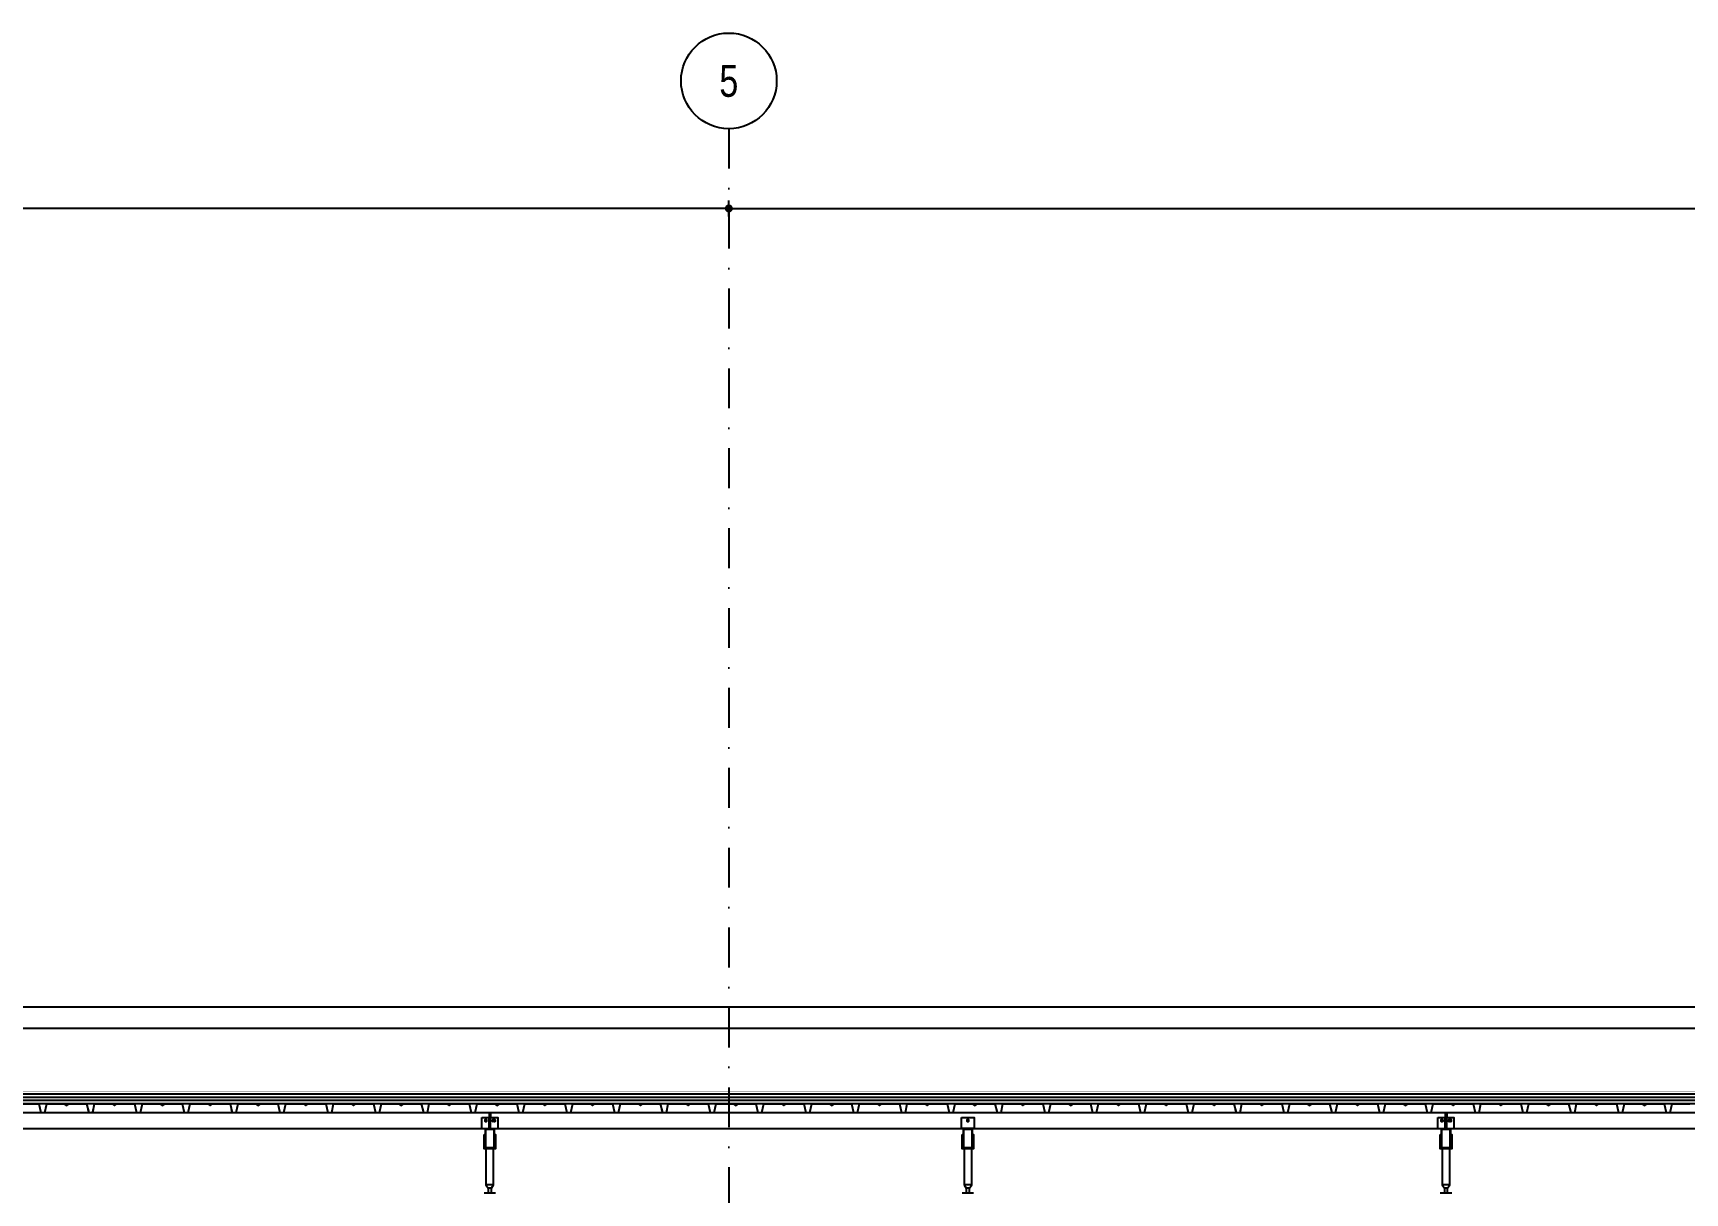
# Model space of a CAD drawing. Header units: centimetres. Extents: x 77182 to 116086, y 20619 to 33555.
# Drawn here: x 99028 to 100065, y 22731 to 23458 of the extents above; entities that cross this region are included whole.
import ezdxf
from ezdxf.enums import TextEntityAlignment as Align

# ---------------------------------------------------------------- set-up
doc = ezdxf.new("R2010")
doc.units = ezdxf.units.CM
doc.header["$LTSCALE"] = 100
doc.linetypes.add('DASHDOT2', pattern=[0.5, 0.25, -0.125, 0, -0.125])
doc.linetypes.add('HIDDEN', pattern=[9.525, 6.35, -3.175])
for name, color, linetype in [('A-ANNO-DIMS', 187, 'Continuous'), ('A-ANNO-GRID', 155, 'DASHDOT2'), ('A-ELEV-02', 253, 'Continuous'), ('A-ELEV-04', 250, 'Continuous'), ('A-WALL-INSL', 249, 'Continuous'), ('A-WALL-SNWPNL', 200, 'Continuous'), ('S-STEL', 3, 'Continuous')]:
    doc.layers.add(name, color=color, linetype=linetype)
doc.styles.add('Fields_100', font='act_simplex.shx', dxfattribs={"width": 0.8, "height": 20})
doc.linetypes.add('BATTING', pattern='A,0.00254,-2.54,[134,ltypeshp.shx,S=2.54,R=0,X=-2.54,Y=0],-5.08,[134,ltypeshp.shx,S=2.54,R=180,X=2.54,Y=0],-2.54', length=10.16254)
doc.dimstyles.new('FIELDS_100', dxfattribs={"dimscale": 0, "dimtxt": 20, "dimasz": 5, "dimexe": 5, "dimexo": 5, "dimgap": 5, "dimtad": 0, "dimdec": 0, "dimzin": 0, "dimdsep": 46, "dimtxsty": 'Fields_100', "dimblk": 'DOT', "dimcen": 0.09, "dimclrt": 50, "dimadec": 0, "dimazin": 0, "dimtfac": 1, "dimtdec": 0, "dimtix": 1, "dimtofl": 0, "dimtmove": 1, "dimatfit": 3, "dimfxl": 5, "dimfxlon": 1, "dimtolj": 1, "dimtzin": 0, "dimarcsym": 0})

# ---------------------------------------------------------------- blocks, each defined once
blk = doc.blocks.new('_Dot')
at = {"color": 0, "linetype": 'ByBlock', "lineweight": -2}
blk.add_line((-0.5, 0), (-1, 0), dxfattribs=at)
at = {"color": 0, "linetype": 'ByBlock', "const_width": 0.5}
blk.add_lwpolyline([(-0.25, 0, 1), (0.25, 0, 1)], format="xyb", close=True, dxfattribs=at)
blk = doc.blocks.new('*D14')
at = {"layer": 'A-ANNO-DIMS', "color": 0, "lineweight": -2, "transparency": 16777216}
for p, q in [((97664.7, 23343.5), (97664.7, 23353.5)), ((97669.7, 23348.5), (98533, 23348.5)), ((99459.7, 23348.5), (98596.4, 23348.5)), ((99464.7, 23343.5), (99464.7, 23353.5))]:
    blk.add_line(p, q, dxfattribs=at)
at = {"layer": 'DEFPOINTS', "color": 0, "transparency": 16777216}
for p in [(99464.7, 23348.5), (97664.7, 22503.5), (99464.7, 22503.5)]:
    blk.add_point(p, dxfattribs=at)
at = {"layer": 'A-ANNO-DIMS', "color": 0, "lineweight": -2, "transparency": 16777216, "xscale": 5, "yscale": 5, "zscale": 5, "rotation": 180}
blk.add_blockref('_Dot', (97664.7, 23348.5), dxfattribs=at)
at = {"layer": 'A-ANNO-DIMS', "color": 0, "lineweight": -2, "transparency": 16777216, "xscale": 5, "yscale": 5, "zscale": 5}
blk.add_blockref('_Dot', (99464.7, 23348.5), dxfattribs=at)
at = {"layer": 'A-ANNO-DIMS', "color": 50, "transparency": 16777216, "insert": (98564.7, 23348.5), "char_height": 20, "attachment_point": 5, "style": 'Fields_100'}
blk.add_mtext('\\A1;1800', dxfattribs=at)
blk = doc.blocks.new('*D15')
at = {"layer": 'A-ANNO-DIMS', "color": 0, "lineweight": -2, "transparency": 16777216}
for p, q in [((99464.7, 23343.5), (99464.7, 23353.5)), ((99469.7, 23348.5), (100333, 23348.5)), ((101259.7, 23348.5), (100396.4, 23348.5)), ((101264.7, 23343.5), (101264.7, 23353.5))]:
    blk.add_line(p, q, dxfattribs=at)
at = {"layer": 'DEFPOINTS', "color": 0, "transparency": 16777216}
for p in [(101264.7, 23348.5), (99464.7, 22503.5), (101264.7, 22503.5)]:
    blk.add_point(p, dxfattribs=at)
at = {"layer": 'A-ANNO-DIMS', "color": 0, "lineweight": -2, "transparency": 16777216, "xscale": 5, "yscale": 5, "zscale": 5, "rotation": 180}
blk.add_blockref('_Dot', (99464.7, 23348.5), dxfattribs=at)
at = {"layer": 'A-ANNO-DIMS', "color": 0, "lineweight": -2, "transparency": 16777216, "xscale": 5, "yscale": 5, "zscale": 5}
blk.add_blockref('_Dot', (101264.7, 23348.5), dxfattribs=at)
at = {"layer": 'A-ANNO-DIMS', "color": 50, "transparency": 16777216, "insert": (100364.7, 23348.5), "char_height": 20, "attachment_point": 5, "style": 'Fields_100'}
blk.add_mtext('\\A1;1800', dxfattribs=at)

msp = doc.modelspace()

# ---------------------------------------------------------------- linework, layer by layer
at = {"layer": 'A-ANNO-GRID'}
msp.add_lwpolyline([(99464.7, 23398.5), (99464.7, 21665.4)], dxfattribs=at)
at = {"layer": 'A-ANNO-GRID', "linetype": 'Continuous', "ltscale": 10}
msp.add_circle((99464.7, 23428.5), 30, dxfattribs=at)
at = {"layer": 'A-ELEV-02'}
for points in [[(94012.2, 22781.5), (103009.7, 22781.5)], [(99314.2, 22781.5), (99314.2, 22778.5)], [(99315.2, 22781.5), (99315.2, 22778.5)], [(99316.9, 22777.2), (99316.9, 22777.2), (99316.9, 22777.2), (99316.9, 22777.2), (99316.8, 22777.2), (99316.8, 22777.2), (99316.8, 22777.2), (99316.8, 22777.2), (99316.8, 22777.2), (99316.8, 22777.2), (99316.7, 22777.2), (99316.7, 22777.2), (99316.7, 22777.2), (99316.7, 22777.2), (99316.7, 22777.1), (99316.7, 22777.1), (99316.6, 22777.1), (99316.6, 22777.1), (99316.6, 22777.1), (99316.6, 22777.1), (99316.6, 22777.1), (99316.6, 22777.1), (99316.5, 22777.1), (99316.5, 22777.1), (99316.5, 22777.1), (99316.5, 22777.1), (99316.5, 22777.1), (99316.5, 22777), (99316.5, 22777), (99316.4, 22777), (99316.4, 22777), (99316.4, 22777), (99316.4, 22777), (99316.4, 22777), (99316.4, 22777), (99316.4, 22776.9), (99316.4, 22776.9), (99316.3, 22776.9), (99316.3, 22776.9), (99316.3, 22776.9), (99316.3, 22776.9), (99316.3, 22776.9), (99316.3, 22776.8), (99316.3, 22776.8), (99316.3, 22776.8), (99316.3, 22776.8), (99316.3, 22776.8), (99316.3, 22776.8), (99316.2, 22776.7), (99316.2, 22776.7), (99316.2, 22776.7), (99316.2, 22776.7), (99316.2, 22776.7), (99316.2, 22776.7), (99316.2, 22776.6), (99316.2, 22776.6), (99316.2, 22776.6), (99316.2, 22776.6), (99316.2, 22776.6), (99316.2, 22776.6), (99316.2, 22776.5), (99316.2, 22776.5), (99316.2, 22776.5), (99316.2, 22776.5), (99316.2, 22776.5), (99316.2, 22776.5), (99316.2, 22776.5), (99316.2, 22776.4), (99316.2, 22776.4), (99316.2, 22776.4), (99316.2, 22776.4), (99316.2, 22776.4), (99316.2, 22776.4), (99316.2, 22776.3), (99316.2, 22776.3), (99316.2, 22776.3), (99316.2, 22776.3), (99316.2, 22776.3), (99316.2, 22776.3), (99316.2, 22776.2), (99316.2, 22776.2), (99316.3, 22776.2), (99316.3, 22776.2), (99316.3, 22776.2), (99316.3, 22776.2), (99316.3, 22776.1), (99316.3, 22776.1), (99316.3, 22776.1), (99316.3, 22776.1), (99316.3, 22776.1), (99316.3, 22776.1), (99316.3, 22776.1), (99316.4, 22776), (99316.4, 22776), (99316.4, 22776), (99316.4, 22776), (99316.4, 22776), (99316.4, 22776), (99316.4, 22776), (99316.4, 22776), (99316.5, 22775.9), (99316.5, 22775.9), (99316.5, 22775.9), (99316.5, 22775.9), (99316.5, 22775.9), (99316.5, 22775.9), (99316.5, 22775.9), (99316.6, 22775.9), (99316.6, 22775.9), (99316.6, 22775.9), (99316.6, 22775.8), (99316.6, 22775.8), (99316.6, 22775.8), (99316.7, 22775.8), (99316.7, 22775.8), (99316.7, 22775.8), (99316.7, 22775.8), (99316.7, 22775.8), (99316.7, 22775.8), (99316.8, 22775.8), (99316.8, 22775.8), (99316.8, 22775.8), (99316.8, 22775.8), (99316.8, 22775.8), (99316.8, 22775.8), (99316.9, 22775.8), (99316.9, 22775.8), (99316.9, 22775.8), (99316.9, 22775.8)], [(99317.5, 22777.2), (99316.9, 22777.2)], [(99317.5, 22775.8), (99316.9, 22775.8)], [(99317.5, 22775.8), (99317.5, 22775.8), (99317.5, 22775.8), (99317.5, 22775.8), (99317.6, 22775.8), (99317.6, 22775.8), (99317.6, 22775.8), (99317.6, 22775.8), (99317.6, 22775.8), (99317.6, 22775.8), (99317.7, 22775.8), (99317.7, 22775.8), (99317.7, 22775.8), (99317.7, 22775.8), (99317.7, 22775.8), (99317.7, 22775.8), (99317.8, 22775.8), (99317.8, 22775.8), (99317.8, 22775.8), (99317.8, 22775.9), (99317.8, 22775.9), (99317.8, 22775.9), (99317.9, 22775.9), (99317.9, 22775.9), (99317.9, 22775.9), (99317.9, 22775.9), (99317.9, 22775.9), (99317.9, 22775.9), (99317.9, 22775.9), (99318, 22776), (99318, 22776), (99318, 22776), (99318, 22776), (99318, 22776), (99318, 22776), (99318, 22776), (99318, 22776), (99318.1, 22776.1), (99318.1, 22776.1), (99318.1, 22776.1), (99318.1, 22776.1), (99318.1, 22776.1), (99318.1, 22776.1), (99318.1, 22776.1), (99318.1, 22776.2), (99318.1, 22776.2), (99318.1, 22776.2), (99318.1, 22776.2), (99318.1, 22776.2), (99318.2, 22776.2), (99318.2, 22776.3), (99318.2, 22776.3), (99318.2, 22776.3), (99318.2, 22776.3), (99318.2, 22776.3), (99318.2, 22776.3), (99318.2, 22776.4), (99318.2, 22776.4), (99318.2, 22776.4), (99318.2, 22776.4), (99318.2, 22776.4), (99318.2, 22776.4), (99318.2, 22776.5), (99318.2, 22776.5), (99318.2, 22776.5), (99318.2, 22776.5), (99318.2, 22776.5), (99318.2, 22776.5), (99318.2, 22776.5), (99318.2, 22776.6), (99318.2, 22776.6), (99318.2, 22776.6), (99318.2, 22776.6), (99318.2, 22776.6), (99318.2, 22776.6), (99318.2, 22776.7), (99318.2, 22776.7), (99318.2, 22776.7), (99318.2, 22776.7), (99318.2, 22776.7), (99318.1, 22776.7), (99318.1, 22776.8), (99318.1, 22776.8), (99318.1, 22776.8), (99318.1, 22776.8), (99318.1, 22776.8), (99318.1, 22776.8), (99318.1, 22776.9), (99318.1, 22776.9), (99318.1, 22776.9), (99318.1, 22776.9), (99318.1, 22776.9), (99318, 22776.9), (99318, 22776.9), (99318, 22777), (99318, 22777), (99318, 22777), (99318, 22777), (99318, 22777), (99318, 22777), (99317.9, 22777), (99317.9, 22777), (99317.9, 22777.1), (99317.9, 22777.1), (99317.9, 22777.1), (99317.9, 22777.1), (99317.9, 22777.1), (99317.8, 22777.1), (99317.8, 22777.1), (99317.8, 22777.1), (99317.8, 22777.1), (99317.8, 22777.1), (99317.8, 22777.1), (99317.7, 22777.1), (99317.7, 22777.1), (99317.7, 22777.2), (99317.7, 22777.2), (99317.7, 22777.2), (99317.7, 22777.2), (99317.6, 22777.2), (99317.6, 22777.2), (99317.6, 22777.2), (99317.6, 22777.2), (99317.6, 22777.2), (99317.6, 22777.2), (99317.5, 22777.2), (99317.5, 22777.2), (99317.5, 22777.2), (99317.5, 22777.2)], [(99914.2, 22781.5), (99914.2, 22778.5)], [(99915.2, 22781.5), (99915.2, 22778.5)], [(99916.9, 22777.2), (99916.9, 22777.2), (99916.9, 22777.2), (99916.9, 22777.2), (99916.8, 22777.2), (99916.8, 22777.2), (99916.8, 22777.2), (99916.8, 22777.2), (99916.8, 22777.2), (99916.8, 22777.2), (99916.7, 22777.2), (99916.7, 22777.2), (99916.7, 22777.2), (99916.7, 22777.2), (99916.7, 22777.1), (99916.7, 22777.1), (99916.6, 22777.1), (99916.6, 22777.1), (99916.6, 22777.1), (99916.6, 22777.1), (99916.6, 22777.1), (99916.6, 22777.1), (99916.5, 22777.1), (99916.5, 22777.1), (99916.5, 22777.1), (99916.5, 22777.1), (99916.5, 22777.1), (99916.5, 22777), (99916.5, 22777), (99916.4, 22777), (99916.4, 22777), (99916.4, 22777), (99916.4, 22777), (99916.4, 22777), (99916.4, 22777), (99916.4, 22776.9), (99916.4, 22776.9), (99916.3, 22776.9), (99916.3, 22776.9), (99916.3, 22776.9), (99916.3, 22776.9), (99916.3, 22776.9), (99916.3, 22776.8), (99916.3, 22776.8), (99916.3, 22776.8), (99916.3, 22776.8), (99916.3, 22776.8), (99916.3, 22776.8), (99916.2, 22776.7), (99916.2, 22776.7), (99916.2, 22776.7), (99916.2, 22776.7), (99916.2, 22776.7), (99916.2, 22776.7), (99916.2, 22776.6), (99916.2, 22776.6), (99916.2, 22776.6), (99916.2, 22776.6), (99916.2, 22776.6), (99916.2, 22776.6), (99916.2, 22776.5), (99916.2, 22776.5), (99916.2, 22776.5), (99916.2, 22776.5), (99916.2, 22776.5), (99916.2, 22776.5), (99916.2, 22776.5), (99916.2, 22776.4), (99916.2, 22776.4), (99916.2, 22776.4), (99916.2, 22776.4), (99916.2, 22776.4), (99916.2, 22776.4), (99916.2, 22776.3), (99916.2, 22776.3), (99916.2, 22776.3), (99916.2, 22776.3), (99916.2, 22776.3), (99916.2, 22776.3), (99916.2, 22776.2), (99916.2, 22776.2), (99916.3, 22776.2), (99916.3, 22776.2), (99916.3, 22776.2), (99916.3, 22776.2), (99916.3, 22776.1), (99916.3, 22776.1), (99916.3, 22776.1), (99916.3, 22776.1), (99916.3, 22776.1), (99916.3, 22776.1), (99916.3, 22776.1), (99916.4, 22776), (99916.4, 22776), (99916.4, 22776), (99916.4, 22776), (99916.4, 22776), (99916.4, 22776), (99916.4, 22776), (99916.4, 22776), (99916.5, 22775.9), (99916.5, 22775.9), (99916.5, 22775.9), (99916.5, 22775.9), (99916.5, 22775.9), (99916.5, 22775.9), (99916.5, 22775.9), (99916.6, 22775.9), (99916.6, 22775.9), (99916.6, 22775.9), (99916.6, 22775.8), (99916.6, 22775.8), (99916.6, 22775.8), (99916.7, 22775.8), (99916.7, 22775.8), (99916.7, 22775.8), (99916.7, 22775.8), (99916.7, 22775.8), (99916.7, 22775.8), (99916.8, 22775.8), (99916.8, 22775.8), (99916.8, 22775.8), (99916.8, 22775.8), (99916.8, 22775.8), (99916.8, 22775.8), (99916.9, 22775.8), (99916.9, 22775.8), (99916.9, 22775.8), (99916.9, 22775.8)], [(99917.5, 22777.2), (99916.9, 22777.2)], [(99917.5, 22775.8), (99916.9, 22775.8)], [(99917.5, 22775.8), (99917.5, 22775.8), (99917.5, 22775.8), (99917.5, 22775.8), (99917.6, 22775.8), (99917.6, 22775.8), (99917.6, 22775.8), (99917.6, 22775.8), (99917.6, 22775.8), (99917.6, 22775.8), (99917.7, 22775.8), (99917.7, 22775.8), (99917.7, 22775.8), (99917.7, 22775.8), (99917.7, 22775.8), (99917.7, 22775.8), (99917.8, 22775.8), (99917.8, 22775.8), (99917.8, 22775.8), (99917.8, 22775.9), (99917.8, 22775.9), (99917.8, 22775.9), (99917.9, 22775.9), (99917.9, 22775.9), (99917.9, 22775.9), (99917.9, 22775.9), (99917.9, 22775.9), (99917.9, 22775.9), (99917.9, 22775.9), (99918, 22776), (99918, 22776), (99918, 22776), (99918, 22776), (99918, 22776), (99918, 22776), (99918, 22776), (99918, 22776), (99918.1, 22776.1), (99918.1, 22776.1), (99918.1, 22776.1), (99918.1, 22776.1), (99918.1, 22776.1), (99918.1, 22776.1), (99918.1, 22776.1), (99918.1, 22776.2), (99918.1, 22776.2), (99918.1, 22776.2), (99918.1, 22776.2), (99918.1, 22776.2), (99918.2, 22776.2), (99918.2, 22776.3), (99918.2, 22776.3), (99918.2, 22776.3), (99918.2, 22776.3), (99918.2, 22776.3), (99918.2, 22776.3), (99918.2, 22776.4), (99918.2, 22776.4), (99918.2, 22776.4), (99918.2, 22776.4), (99918.2, 22776.4), (99918.2, 22776.4), (99918.2, 22776.5), (99918.2, 22776.5), (99918.2, 22776.5), (99918.2, 22776.5), (99918.2, 22776.5), (99918.2, 22776.5), (99918.2, 22776.5), (99918.2, 22776.6), (99918.2, 22776.6), (99918.2, 22776.6), (99918.2, 22776.6), (99918.2, 22776.6), (99918.2, 22776.6), (99918.2, 22776.7), (99918.2, 22776.7), (99918.2, 22776.7), (99918.2, 22776.7), (99918.2, 22776.7), (99918.1, 22776.7), (99918.1, 22776.8), (99918.1, 22776.8), (99918.1, 22776.8), (99918.1, 22776.8), (99918.1, 22776.8), (99918.1, 22776.8), (99918.1, 22776.9), (99918.1, 22776.9), (99918.1, 22776.9), (99918.1, 22776.9), (99918.1, 22776.9), (99918, 22776.9), (99918, 22776.9), (99918, 22777), (99918, 22777), (99918, 22777), (99918, 22777), (99918, 22777), (99918, 22777), (99917.9, 22777), (99917.9, 22777), (99917.9, 22777.1), (99917.9, 22777.1), (99917.9, 22777.1), (99917.9, 22777.1), (99917.9, 22777.1), (99917.8, 22777.1), (99917.8, 22777.1), (99917.8, 22777.1), (99917.8, 22777.1), (99917.8, 22777.1), (99917.8, 22777.1), (99917.7, 22777.1), (99917.7, 22777.1), (99917.7, 22777.2), (99917.7, 22777.2), (99917.7, 22777.2), (99917.7, 22777.2), (99917.6, 22777.2), (99917.6, 22777.2), (99917.6, 22777.2), (99917.6, 22777.2), (99917.6, 22777.2), (99917.6, 22777.2), (99917.5, 22777.2), (99917.5, 22777.2), (99917.5, 22777.2), (99917.5, 22777.2)], [(94012.2, 22771.5), (103009.7, 22771.5)], [(99309.7, 22771.5), (99319.7, 22771.5)], [(99311.1, 22765.9), (99311.6, 22765.9)], [(99311.1, 22764.5), (99311.6, 22764.5)], [(99317.8, 22765.9), (99318.3, 22765.9)], [(99317.8, 22764.5), (99318.3, 22764.5)], [(99618.7, 22771.5), (99610.7, 22771.5)], [(99611.1, 22765.9), (99611.6, 22765.9)], [(99611.1, 22764.5), (99611.6, 22764.5)], [(99617.8, 22765.9), (99618.3, 22765.9)], [(99617.8, 22764.5), (99618.3, 22764.5)], [(99909.7, 22771.5), (99919.7, 22771.5)], [(99911.1, 22765.9), (99911.6, 22765.9)], [(99911.1, 22764.5), (99911.6, 22764.5)], [(99917.8, 22765.9), (99918.3, 22765.9)], [(99917.8, 22764.5), (99918.3, 22764.5)], [(99312.3, 22758.7), (99312.3, 22736.1), (99313.7, 22734.1), (99313.7, 22731.1)], [(99315.7, 22731.1), (99315.7, 22734.1), (99317.1, 22736.1), (99317.1, 22758.7)], [(99612.3, 22758.7), (99612.3, 22736.1), (99613.7, 22734.1), (99613.7, 22731.1)], [(99615.7, 22731.1), (99615.7, 22734.1), (99617.1, 22736.1), (99617.1, 22758.7)], [(99912.3, 22758.7), (99912.3, 22736.1), (99913.7, 22734.1), (99913.7, 22731.1)], [(99915.7, 22731.1), (99915.7, 22734.1), (99917.1, 22736.1), (99917.1, 22758.7)], [(99317.1, 22736.1), (99312.3, 22736.1)], [(99315.7, 22734.1), (99313.7, 22734.1)], [(99617.1, 22736.1), (99612.3, 22736.1)], [(99615.7, 22734.1), (99613.7, 22734.1)], [(99917.1, 22736.1), (99912.3, 22736.1)], [(99915.7, 22734.1), (99913.7, 22734.1)], [(99311.1, 22731.1), (99318.3, 22731.1)], [(99611.1, 22731.1), (99618.3, 22731.1)], [(99911.1, 22731.1), (99918.3, 22731.1)]]:
    msp.add_lwpolyline(points, dxfattribs=at)
for points in [[(99309.7, 22778.5), (99319.7, 22778.5), (99319.7, 22771.2), (99309.7, 22771.2)], [(99312.9, 22776.5), (99312.9, 22776.5), (99312.9, 22776.5), (99312.9, 22776.5), (99312.9, 22776.5), (99312.9, 22776.6), (99312.9, 22776.6), (99312.9, 22776.6), (99312.9, 22776.6), (99312.9, 22776.6), (99312.9, 22776.6), (99312.9, 22776.7), (99312.9, 22776.7), (99312.9, 22776.7), (99312.9, 22776.7), (99312.9, 22776.7), (99312.8, 22776.7), (99312.8, 22776.8), (99312.8, 22776.8), (99312.8, 22776.8), (99312.8, 22776.8), (99312.8, 22776.8), (99312.8, 22776.8), (99312.8, 22776.9), (99312.8, 22776.9), (99312.8, 22776.9), (99312.8, 22776.9), (99312.8, 22776.9), (99312.7, 22776.9), (99312.7, 22776.9), (99312.7, 22777), (99312.7, 22777), (99312.7, 22777), (99312.7, 22777), (99312.7, 22777), (99312.7, 22777), (99312.6, 22777), (99312.6, 22777), (99312.6, 22777.1), (99312.6, 22777.1), (99312.6, 22777.1), (99312.6, 22777.1), (99312.6, 22777.1), (99312.5, 22777.1), (99312.5, 22777.1), (99312.5, 22777.1), (99312.5, 22777.1), (99312.5, 22777.1), (99312.5, 22777.1), (99312.4, 22777.1), (99312.4, 22777.1), (99312.4, 22777.2), (99312.4, 22777.2), (99312.4, 22777.2), (99312.4, 22777.2), (99312.3, 22777.2), (99312.3, 22777.2), (99312.3, 22777.2), (99312.3, 22777.2), (99312.3, 22777.2), (99312.3, 22777.2), (99312.2, 22777.2), (99312.2, 22777.2), (99312.2, 22777.2), (99312.2, 22777.2), (99312.2, 22777.2), (99312.2, 22777.2), (99312.2, 22777.2), (99312.1, 22777.2), (99312.1, 22777.2), (99312.1, 22777.2), (99312.1, 22777.2), (99312.1, 22777.2), (99312.1, 22777.2), (99312, 22777.2), (99312, 22777.2), (99312, 22777.2), (99312, 22777.2), (99312, 22777.1), (99312, 22777.1), (99311.9, 22777.1), (99311.9, 22777.1), (99311.9, 22777.1), (99311.9, 22777.1), (99311.9, 22777.1), (99311.9, 22777.1), (99311.8, 22777.1), (99311.8, 22777.1), (99311.8, 22777.1), (99311.8, 22777.1), (99311.8, 22777.1), (99311.8, 22777), (99311.8, 22777), (99311.7, 22777), (99311.7, 22777), (99311.7, 22777), (99311.7, 22777), (99311.7, 22777), (99311.7, 22777), (99311.7, 22776.9), (99311.7, 22776.9), (99311.6, 22776.9), (99311.6, 22776.9), (99311.6, 22776.9), (99311.6, 22776.9), (99311.6, 22776.9), (99311.6, 22776.8), (99311.6, 22776.8), (99311.6, 22776.8), (99311.6, 22776.8), (99311.6, 22776.8), (99311.6, 22776.8), (99311.5, 22776.7), (99311.5, 22776.7), (99311.5, 22776.7), (99311.5, 22776.7), (99311.5, 22776.7), (99311.5, 22776.7), (99311.5, 22776.6), (99311.5, 22776.6), (99311.5, 22776.6), (99311.5, 22776.6), (99311.5, 22776.6), (99311.5, 22776.6), (99311.5, 22776.5), (99311.5, 22776.5), (99311.5, 22776.5), (99311.5, 22776.5), (99311.5, 22776.5), (99311.5, 22776.5), (99311.5, 22776.5), (99311.5, 22776.4), (99311.5, 22776.4), (99311.5, 22776.4), (99311.5, 22776.4), (99311.5, 22776.4), (99311.5, 22776.4), (99311.5, 22776.3), (99311.5, 22776.3), (99311.5, 22776.3), (99311.5, 22776.3), (99311.5, 22776.3), (99311.5, 22776.3), (99311.5, 22776.2), (99311.5, 22776.2), (99311.6, 22776.2), (99311.6, 22776.2), (99311.6, 22776.2), (99311.6, 22776.2), (99311.6, 22776.1), (99311.6, 22776.1), (99311.6, 22776.1), (99311.6, 22776.1), (99311.6, 22776.1), (99311.6, 22776.1), (99311.6, 22776.1), (99311.7, 22776), (99311.7, 22776), (99311.7, 22776), (99311.7, 22776), (99311.7, 22776), (99311.7, 22776), (99311.7, 22776), (99311.7, 22776), (99311.8, 22775.9), (99311.8, 22775.9), (99311.8, 22775.9), (99311.8, 22775.9), (99311.8, 22775.9), (99311.8, 22775.9), (99311.8, 22775.9), (99311.9, 22775.9), (99311.9, 22775.9), (99311.9, 22775.9), (99311.9, 22775.8), (99311.9, 22775.8), (99311.9, 22775.8), (99312, 22775.8), (99312, 22775.8), (99312, 22775.8), (99312, 22775.8), (99312, 22775.8), (99312, 22775.8), (99312.1, 22775.8), (99312.1, 22775.8), (99312.1, 22775.8), (99312.1, 22775.8), (99312.1, 22775.8), (99312.1, 22775.8), (99312.2, 22775.8), (99312.2, 22775.8), (99312.2, 22775.8), (99312.2, 22775.8), (99312.2, 22775.8), (99312.2, 22775.8), (99312.2, 22775.8), (99312.3, 22775.8), (99312.3, 22775.8), (99312.3, 22775.8), (99312.3, 22775.8), (99312.3, 22775.8), (99312.3, 22775.8), (99312.4, 22775.8), (99312.4, 22775.8), (99312.4, 22775.8), (99312.4, 22775.8), (99312.4, 22775.8), (99312.4, 22775.8), (99312.5, 22775.8), (99312.5, 22775.8), (99312.5, 22775.8), (99312.5, 22775.9), (99312.5, 22775.9), (99312.5, 22775.9), (99312.6, 22775.9), (99312.6, 22775.9), (99312.6, 22775.9), (99312.6, 22775.9), (99312.6, 22775.9), (99312.6, 22775.9), (99312.6, 22775.9), (99312.7, 22776), (99312.7, 22776), (99312.7, 22776), (99312.7, 22776), (99312.7, 22776), (99312.7, 22776), (99312.7, 22776), (99312.7, 22776), (99312.8, 22776.1), (99312.8, 22776.1), (99312.8, 22776.1), (99312.8, 22776.1), (99312.8, 22776.1), (99312.8, 22776.1), (99312.8, 22776.1), (99312.8, 22776.2), (99312.8, 22776.2), (99312.8, 22776.2), (99312.8, 22776.2), (99312.8, 22776.2), (99312.9, 22776.2), (99312.9, 22776.3), (99312.9, 22776.3), (99312.9, 22776.3), (99312.9, 22776.3), (99312.9, 22776.3), (99312.9, 22776.3), (99312.9, 22776.4), (99312.9, 22776.4), (99312.9, 22776.4), (99312.9, 22776.4), (99312.9, 22776.4), (99312.9, 22776.4), (99312.9, 22776.5), (99312.9, 22776.5)], [(99610.7, 22778.5), (99618.7, 22778.5), (99618.7, 22771.2), (99610.7, 22771.2)], [(99615.4, 22776.5), (99615.4, 22776.5), (99615.4, 22776.5), (99615.4, 22776.5), (99615.4, 22776.5), (99615.4, 22776.6), (99615.4, 22776.6), (99615.4, 22776.6), (99615.4, 22776.6), (99615.4, 22776.6), (99615.4, 22776.6), (99615.4, 22776.7), (99615.4, 22776.7), (99615.4, 22776.7), (99615.4, 22776.7), (99615.4, 22776.7), (99615.3, 22776.7), (99615.3, 22776.8), (99615.3, 22776.8), (99615.3, 22776.8), (99615.3, 22776.8), (99615.3, 22776.8), (99615.3, 22776.8), (99615.3, 22776.9), (99615.3, 22776.9), (99615.3, 22776.9), (99615.3, 22776.9), (99615.3, 22776.9), (99615.2, 22776.9), (99615.2, 22776.9), (99615.2, 22777), (99615.2, 22777), (99615.2, 22777), (99615.2, 22777), (99615.2, 22777), (99615.2, 22777), (99615.1, 22777), (99615.1, 22777), (99615.1, 22777.1), (99615.1, 22777.1), (99615.1, 22777.1), (99615.1, 22777.1), (99615.1, 22777.1), (99615, 22777.1), (99615, 22777.1), (99615, 22777.1), (99615, 22777.1), (99615, 22777.1), (99615, 22777.1), (99614.9, 22777.1), (99614.9, 22777.1), (99614.9, 22777.2), (99614.9, 22777.2), (99614.9, 22777.2), (99614.9, 22777.2), (99614.8, 22777.2), (99614.8, 22777.2), (99614.8, 22777.2), (99614.8, 22777.2), (99614.8, 22777.2), (99614.8, 22777.2), (99614.7, 22777.2), (99614.7, 22777.2), (99614.7, 22777.2), (99614.7, 22777.2), (99614.7, 22777.2), (99614.7, 22777.2), (99614.7, 22777.2), (99614.6, 22777.2), (99614.6, 22777.2), (99614.6, 22777.2), (99614.6, 22777.2), (99614.6, 22777.2), (99614.6, 22777.2), (99614.5, 22777.2), (99614.5, 22777.2), (99614.5, 22777.2), (99614.5, 22777.2), (99614.5, 22777.1), (99614.5, 22777.1), (99614.4, 22777.1), (99614.4, 22777.1), (99614.4, 22777.1), (99614.4, 22777.1), (99614.4, 22777.1), (99614.4, 22777.1), (99614.3, 22777.1), (99614.3, 22777.1), (99614.3, 22777.1), (99614.3, 22777.1), (99614.3, 22777.1), (99614.3, 22777), (99614.3, 22777), (99614.2, 22777), (99614.2, 22777), (99614.2, 22777), (99614.2, 22777), (99614.2, 22777), (99614.2, 22777), (99614.2, 22776.9), (99614.2, 22776.9), (99614.1, 22776.9), (99614.1, 22776.9), (99614.1, 22776.9), (99614.1, 22776.9), (99614.1, 22776.9), (99614.1, 22776.8), (99614.1, 22776.8), (99614.1, 22776.8), (99614.1, 22776.8), (99614.1, 22776.8), (99614.1, 22776.8), (99614, 22776.7), (99614, 22776.7), (99614, 22776.7), (99614, 22776.7), (99614, 22776.7), (99614, 22776.7), (99614, 22776.6), (99614, 22776.6), (99614, 22776.6), (99614, 22776.6), (99614, 22776.6), (99614, 22776.6), (99614, 22776.5), (99614, 22776.5), (99614, 22776.5), (99614, 22776.5), (99614, 22776.5), (99614, 22776.5), (99614, 22776.5), (99614, 22776.4), (99614, 22776.4), (99614, 22776.4), (99614, 22776.4), (99614, 22776.4), (99614, 22776.4), (99614, 22776.3), (99614, 22776.3), (99614, 22776.3), (99614, 22776.3), (99614, 22776.3), (99614, 22776.3), (99614, 22776.2), (99614, 22776.2), (99614.1, 22776.2), (99614.1, 22776.2), (99614.1, 22776.2), (99614.1, 22776.2), (99614.1, 22776.1), (99614.1, 22776.1), (99614.1, 22776.1), (99614.1, 22776.1), (99614.1, 22776.1), (99614.1, 22776.1), (99614.1, 22776.1), (99614.2, 22776), (99614.2, 22776), (99614.2, 22776), (99614.2, 22776), (99614.2, 22776), (99614.2, 22776), (99614.2, 22776), (99614.2, 22776), (99614.3, 22775.9), (99614.3, 22775.9), (99614.3, 22775.9), (99614.3, 22775.9), (99614.3, 22775.9), (99614.3, 22775.9), (99614.3, 22775.9), (99614.4, 22775.9), (99614.4, 22775.9), (99614.4, 22775.9), (99614.4, 22775.8), (99614.4, 22775.8), (99614.4, 22775.8), (99614.5, 22775.8), (99614.5, 22775.8), (99614.5, 22775.8), (99614.5, 22775.8), (99614.5, 22775.8), (99614.5, 22775.8), (99614.6, 22775.8), (99614.6, 22775.8), (99614.6, 22775.8), (99614.6, 22775.8), (99614.6, 22775.8), (99614.6, 22775.8), (99614.7, 22775.8), (99614.7, 22775.8), (99614.7, 22775.8), (99614.7, 22775.8), (99614.7, 22775.8), (99614.7, 22775.8), (99614.7, 22775.8), (99614.8, 22775.8), (99614.8, 22775.8), (99614.8, 22775.8), (99614.8, 22775.8), (99614.8, 22775.8), (99614.8, 22775.8), (99614.9, 22775.8), (99614.9, 22775.8), (99614.9, 22775.8), (99614.9, 22775.8), (99614.9, 22775.8), (99614.9, 22775.8), (99615, 22775.8), (99615, 22775.8), (99615, 22775.8), (99615, 22775.9), (99615, 22775.9), (99615, 22775.9), (99615.1, 22775.9), (99615.1, 22775.9), (99615.1, 22775.9), (99615.1, 22775.9), (99615.1, 22775.9), (99615.1, 22775.9), (99615.1, 22775.9), (99615.2, 22776), (99615.2, 22776), (99615.2, 22776), (99615.2, 22776), (99615.2, 22776), (99615.2, 22776), (99615.2, 22776), (99615.2, 22776), (99615.3, 22776.1), (99615.3, 22776.1), (99615.3, 22776.1), (99615.3, 22776.1), (99615.3, 22776.1), (99615.3, 22776.1), (99615.3, 22776.1), (99615.3, 22776.2), (99615.3, 22776.2), (99615.3, 22776.2), (99615.3, 22776.2), (99615.3, 22776.2), (99615.4, 22776.2), (99615.4, 22776.3), (99615.4, 22776.3), (99615.4, 22776.3), (99615.4, 22776.3), (99615.4, 22776.3), (99615.4, 22776.3), (99615.4, 22776.4), (99615.4, 22776.4), (99615.4, 22776.4), (99615.4, 22776.4), (99615.4, 22776.4), (99615.4, 22776.4), (99615.4, 22776.5), (99615.4, 22776.5)], [(99909.7, 22778.5), (99919.7, 22778.5), (99919.7, 22771.2), (99909.7, 22771.2)], [(99912.9, 22776.5), (99912.9, 22776.5), (99912.9, 22776.5), (99912.9, 22776.5), (99912.9, 22776.5), (99912.9, 22776.6), (99912.9, 22776.6), (99912.9, 22776.6), (99912.9, 22776.6), (99912.9, 22776.6), (99912.9, 22776.6), (99912.9, 22776.7), (99912.9, 22776.7), (99912.9, 22776.7), (99912.9, 22776.7), (99912.9, 22776.7), (99912.8, 22776.7), (99912.8, 22776.8), (99912.8, 22776.8), (99912.8, 22776.8), (99912.8, 22776.8), (99912.8, 22776.8), (99912.8, 22776.8), (99912.8, 22776.9), (99912.8, 22776.9), (99912.8, 22776.9), (99912.8, 22776.9), (99912.8, 22776.9), (99912.7, 22776.9), (99912.7, 22776.9), (99912.7, 22777), (99912.7, 22777), (99912.7, 22777), (99912.7, 22777), (99912.7, 22777), (99912.7, 22777), (99912.6, 22777), (99912.6, 22777), (99912.6, 22777.1), (99912.6, 22777.1), (99912.6, 22777.1), (99912.6, 22777.1), (99912.6, 22777.1), (99912.5, 22777.1), (99912.5, 22777.1), (99912.5, 22777.1), (99912.5, 22777.1), (99912.5, 22777.1), (99912.5, 22777.1), (99912.4, 22777.1), (99912.4, 22777.1), (99912.4, 22777.2), (99912.4, 22777.2), (99912.4, 22777.2), (99912.4, 22777.2), (99912.3, 22777.2), (99912.3, 22777.2), (99912.3, 22777.2), (99912.3, 22777.2), (99912.3, 22777.2), (99912.3, 22777.2), (99912.2, 22777.2), (99912.2, 22777.2), (99912.2, 22777.2), (99912.2, 22777.2), (99912.2, 22777.2), (99912.2, 22777.2), (99912.2, 22777.2), (99912.1, 22777.2), (99912.1, 22777.2), (99912.1, 22777.2), (99912.1, 22777.2), (99912.1, 22777.2), (99912.1, 22777.2), (99912, 22777.2), (99912, 22777.2), (99912, 22777.2), (99912, 22777.2), (99912, 22777.1), (99912, 22777.1), (99911.9, 22777.1), (99911.9, 22777.1), (99911.9, 22777.1), (99911.9, 22777.1), (99911.9, 22777.1), (99911.9, 22777.1), (99911.8, 22777.1), (99911.8, 22777.1), (99911.8, 22777.1), (99911.8, 22777.1), (99911.8, 22777.1), (99911.8, 22777), (99911.8, 22777), (99911.7, 22777), (99911.7, 22777), (99911.7, 22777), (99911.7, 22777), (99911.7, 22777), (99911.7, 22777), (99911.7, 22776.9), (99911.7, 22776.9), (99911.6, 22776.9), (99911.6, 22776.9), (99911.6, 22776.9), (99911.6, 22776.9), (99911.6, 22776.9), (99911.6, 22776.8), (99911.6, 22776.8), (99911.6, 22776.8), (99911.6, 22776.8), (99911.6, 22776.8), (99911.6, 22776.8), (99911.5, 22776.7), (99911.5, 22776.7), (99911.5, 22776.7), (99911.5, 22776.7), (99911.5, 22776.7), (99911.5, 22776.7), (99911.5, 22776.6), (99911.5, 22776.6), (99911.5, 22776.6), (99911.5, 22776.6), (99911.5, 22776.6), (99911.5, 22776.6), (99911.5, 22776.5), (99911.5, 22776.5), (99911.5, 22776.5), (99911.5, 22776.5), (99911.5, 22776.5), (99911.5, 22776.5), (99911.5, 22776.5), (99911.5, 22776.4), (99911.5, 22776.4), (99911.5, 22776.4), (99911.5, 22776.4), (99911.5, 22776.4), (99911.5, 22776.4), (99911.5, 22776.3), (99911.5, 22776.3), (99911.5, 22776.3), (99911.5, 22776.3), (99911.5, 22776.3), (99911.5, 22776.3), (99911.5, 22776.2), (99911.5, 22776.2), (99911.6, 22776.2), (99911.6, 22776.2), (99911.6, 22776.2), (99911.6, 22776.2), (99911.6, 22776.1), (99911.6, 22776.1), (99911.6, 22776.1), (99911.6, 22776.1), (99911.6, 22776.1), (99911.6, 22776.1), (99911.6, 22776.1), (99911.7, 22776), (99911.7, 22776), (99911.7, 22776), (99911.7, 22776), (99911.7, 22776), (99911.7, 22776), (99911.7, 22776), (99911.7, 22776), (99911.8, 22775.9), (99911.8, 22775.9), (99911.8, 22775.9), (99911.8, 22775.9), (99911.8, 22775.9), (99911.8, 22775.9), (99911.8, 22775.9), (99911.9, 22775.9), (99911.9, 22775.9), (99911.9, 22775.9), (99911.9, 22775.8), (99911.9, 22775.8), (99911.9, 22775.8), (99912, 22775.8), (99912, 22775.8), (99912, 22775.8), (99912, 22775.8), (99912, 22775.8), (99912, 22775.8), (99912.1, 22775.8), (99912.1, 22775.8), (99912.1, 22775.8), (99912.1, 22775.8), (99912.1, 22775.8), (99912.1, 22775.8), (99912.2, 22775.8), (99912.2, 22775.8), (99912.2, 22775.8), (99912.2, 22775.8), (99912.2, 22775.8), (99912.2, 22775.8), (99912.2, 22775.8), (99912.3, 22775.8), (99912.3, 22775.8), (99912.3, 22775.8), (99912.3, 22775.8), (99912.3, 22775.8), (99912.3, 22775.8), (99912.4, 22775.8), (99912.4, 22775.8), (99912.4, 22775.8), (99912.4, 22775.8), (99912.4, 22775.8), (99912.4, 22775.8), (99912.5, 22775.8), (99912.5, 22775.8), (99912.5, 22775.8), (99912.5, 22775.9), (99912.5, 22775.9), (99912.5, 22775.9), (99912.6, 22775.9), (99912.6, 22775.9), (99912.6, 22775.9), (99912.6, 22775.9), (99912.6, 22775.9), (99912.6, 22775.9), (99912.6, 22775.9), (99912.7, 22776), (99912.7, 22776), (99912.7, 22776), (99912.7, 22776), (99912.7, 22776), (99912.7, 22776), (99912.7, 22776), (99912.7, 22776), (99912.8, 22776.1), (99912.8, 22776.1), (99912.8, 22776.1), (99912.8, 22776.1), (99912.8, 22776.1), (99912.8, 22776.1), (99912.8, 22776.1), (99912.8, 22776.2), (99912.8, 22776.2), (99912.8, 22776.2), (99912.8, 22776.2), (99912.8, 22776.2), (99912.9, 22776.2), (99912.9, 22776.3), (99912.9, 22776.3), (99912.9, 22776.3), (99912.9, 22776.3), (99912.9, 22776.3), (99912.9, 22776.3), (99912.9, 22776.4), (99912.9, 22776.4), (99912.9, 22776.4), (99912.9, 22776.4), (99912.9, 22776.4), (99912.9, 22776.4), (99912.9, 22776.5), (99912.9, 22776.5)], [(99311.1, 22767.7), (99311.6, 22767.7), (99311.6, 22759.2), (99317.8, 22759.2), (99317.8, 22767.7), (99318.3, 22767.7), (99318.3, 22758.7), (99311.1, 22758.7)], [(99611.1, 22767.7), (99611.6, 22767.7), (99611.6, 22759.2), (99617.8, 22759.2), (99617.8, 22767.7), (99618.3, 22767.7), (99618.3, 22758.7), (99611.1, 22758.7)], [(99911.1, 22767.7), (99911.6, 22767.7), (99911.6, 22759.2), (99917.8, 22759.2), (99917.8, 22767.7), (99918.3, 22767.7), (99918.3, 22758.7), (99911.1, 22758.7)]]:
    msp.add_lwpolyline(points, close=True, dxfattribs=at)
at = {"layer": 'A-ELEV-02', "linetype": 'HIDDEN', "ltscale": 0.1}
for points in [[(99314.2, 22771.5), (99314.2, 22778.5)], [(99315.2, 22771.5), (99315.2, 22778.5)], [(99914.2, 22771.5), (99914.2, 22778.5)], [(99915.2, 22771.5), (99915.2, 22778.5)]]:
    msp.add_lwpolyline(points, dxfattribs=at)
at = {"layer": 'A-ELEV-04'}
for p, q in [((112125.2, 22847.6), (92209.4, 22847.6)), ((94028.3, 22834.5), (112086.7, 22834.5))]:
    msp.add_line(p, q, dxfattribs=at)
at = {"layer": 'A-WALL-INSL', "ltscale": 0.002, "const_width": 0.2}
msp.add_lwpolyline([(112094.7, 22795), (94022.2, 22795)], dxfattribs=at)
at = {"layer": 'A-WALL-INSL', "linetype": 'BATTING', "ltscale": 0.002}
for points in [[(112094.7, 22793), (94022.2, 22793)], [(112094.7, 22789), (94022.2, 22789)]]:
    msp.add_lwpolyline(points, dxfattribs=at)
at = {"layer": 'A-WALL-INSL', "ltscale": 0.002}
for points in [[(112094.7, 22791), (94022.2, 22791)], [(112094.7, 22787), (94022.2, 22787)]]:
    msp.add_lwpolyline(points, dxfattribs=at)
at = {"layer": 'A-WALL-SNWPNL', "ltscale": 100}
for points in [[(99020.7, 22787), (99031.7, 22787), (99033, 22781.5), (99035.5, 22781.5), (99036.7, 22787), (99047.7, 22787), (99049.2, 22786), (99050.7, 22787), (99061.7, 22787), (99063, 22781.5), (99065.5, 22781.5), (99065.9, 22783.4)], [(99062.5, 22783.4), (99063, 22781.5), (99065.5, 22781.5), (99066.7, 22787), (99077.7, 22787), (99079.2, 22786), (99080.7, 22787), (99091.7, 22787), (99093, 22781.5), (99095.5, 22781.5), (99096.7, 22787), (99107.7, 22787), (99109.2, 22786), (99110.7, 22787), (99121.7, 22787), (99123, 22781.5), (99125.5, 22781.5), (99126.7, 22787), (99137.7, 22787), (99139.2, 22786), (99140.7, 22787), (99151.7, 22787), (99153, 22781.5), (99155.5, 22781.5), (99155.9, 22783.4)], [(99152.5, 22783.4), (99153, 22781.5), (99155.5, 22781.5), (99156.7, 22787), (99167.7, 22787), (99169.2, 22786), (99170.7, 22787), (99181.7, 22787), (99183, 22781.5), (99185.5, 22781.5), (99186.7, 22787), (99197.7, 22787), (99199.2, 22786), (99200.7, 22787), (99211.7, 22787), (99213, 22781.5), (99215.5, 22781.5), (99216.7, 22787), (99227.7, 22787), (99229.2, 22786), (99230.7, 22787), (99241.7, 22787), (99243, 22781.5), (99245.5, 22781.5), (99245.9, 22783.4)], [(99242.5, 22783.4), (99243, 22781.5), (99245.5, 22781.5), (99246.7, 22787), (99257.7, 22787), (99259.2, 22786), (99260.7, 22787), (99271.7, 22787), (99273, 22781.5), (99275.5, 22781.5), (99276.7, 22787), (99287.7, 22787), (99289.2, 22786), (99290.7, 22787), (99301.7, 22787), (99303, 22781.5), (99305.5, 22781.5), (99306.7, 22787), (99317.7, 22787), (99319.2, 22786), (99320.7, 22787), (99331.7, 22787), (99333, 22781.5), (99335.5, 22781.5), (99335.9, 22783.4)], [(99332.5, 22783.4), (99333, 22781.5), (99335.5, 22781.5), (99336.7, 22787), (99347.7, 22787), (99349.2, 22786), (99350.7, 22787), (99361.7, 22787), (99363, 22781.5), (99365.5, 22781.5), (99366.7, 22787), (99377.7, 22787), (99379.2, 22786), (99380.7, 22787), (99391.7, 22787), (99393, 22781.5), (99395.5, 22781.5), (99396.7, 22787), (99407.7, 22787), (99409.2, 22786), (99410.7, 22787), (99421.7, 22787), (99423, 22781.5), (99425.5, 22781.5), (99425.9, 22783.4)], [(99422.5, 22783.4), (99423, 22781.5), (99425.5, 22781.5), (99426.7, 22787), (99437.7, 22787), (99439.2, 22786), (99440.7, 22787), (99451.7, 22787), (99453, 22781.5), (99455.5, 22781.5), (99456.7, 22787), (99467.7, 22787), (99469.2, 22786), (99470.7, 22787), (99481.7, 22787), (99483, 22781.5), (99485.5, 22781.5), (99486.7, 22787), (99497.7, 22787), (99499.2, 22786), (99500.7, 22787), (99511.7, 22787), (99513, 22781.5), (99515.5, 22781.5), (99515.9, 22783.4)], [(99512.5, 22783.4), (99513, 22781.5), (99515.5, 22781.5), (99516.7, 22787), (99527.7, 22787), (99529.2, 22786), (99530.7, 22787), (99541.7, 22787), (99543, 22781.5), (99545.5, 22781.5), (99546.7, 22787), (99557.7, 22787), (99559.2, 22786), (99560.7, 22787), (99571.7, 22787), (99573, 22781.5), (99575.5, 22781.5), (99576.7, 22787), (99587.7, 22787), (99589.2, 22786), (99590.7, 22787), (99601.7, 22787), (99603, 22781.5), (99605.5, 22781.5), (99605.9, 22783.4)], [(99602.5, 22783.4), (99603, 22781.5), (99605.5, 22781.5), (99606.7, 22787), (99617.7, 22787), (99619.2, 22786), (99620.7, 22787), (99631.7, 22787), (99633, 22781.5), (99635.5, 22781.5), (99636.7, 22787), (99647.7, 22787), (99649.2, 22786), (99650.7, 22787), (99661.7, 22787), (99663, 22781.5), (99665.5, 22781.5), (99666.7, 22787), (99677.7, 22787), (99679.2, 22786), (99680.7, 22787), (99691.7, 22787), (99693, 22781.5), (99695.5, 22781.5), (99695.9, 22783.4)], [(99692.5, 22783.4), (99693, 22781.5), (99695.5, 22781.5), (99696.7, 22787), (99707.7, 22787), (99709.2, 22786), (99710.7, 22787), (99721.7, 22787), (99723, 22781.5), (99725.5, 22781.5), (99726.7, 22787), (99737.7, 22787), (99739.2, 22786), (99740.7, 22787), (99751.7, 22787), (99753, 22781.5), (99755.5, 22781.5), (99756.7, 22787), (99767.7, 22787), (99769.2, 22786), (99770.7, 22787), (99781.7, 22787), (99783, 22781.5), (99785.5, 22781.5), (99785.9, 22783.4)], [(99782.5, 22783.4), (99783, 22781.5), (99785.5, 22781.5), (99786.7, 22787), (99797.7, 22787), (99799.2, 22786), (99800.7, 22787), (99811.7, 22787), (99813, 22781.5), (99815.5, 22781.5), (99816.7, 22787), (99827.7, 22787), (99829.2, 22786), (99830.7, 22787), (99841.7, 22787), (99843, 22781.5), (99845.5, 22781.5), (99846.7, 22787), (99857.7, 22787), (99859.2, 22786), (99860.7, 22787), (99871.7, 22787), (99873, 22781.5), (99875.5, 22781.5), (99875.9, 22783.4)], [(99872.5, 22783.4), (99873, 22781.5), (99875.5, 22781.5), (99876.7, 22787), (99887.7, 22787), (99889.2, 22786), (99890.7, 22787), (99901.7, 22787), (99903, 22781.5), (99905.5, 22781.5), (99906.7, 22787), (99917.7, 22787), (99919.2, 22786), (99920.7, 22787), (99931.7, 22787), (99933, 22781.5), (99935.5, 22781.5), (99936.7, 22787), (99947.7, 22787), (99949.2, 22786), (99950.7, 22787), (99961.7, 22787), (99963, 22781.5), (99965.5, 22781.5), (99965.9, 22783.4)], [(99962.5, 22783.4), (99963, 22781.5), (99965.5, 22781.5), (99966.7, 22787), (99977.7, 22787), (99979.2, 22786), (99980.7, 22787), (99991.7, 22787), (99993, 22781.5), (99995.5, 22781.5), (99996.7, 22787), (100007.7, 22787), (100009.2, 22786), (100010.7, 22787), (100021.7, 22787), (100023, 22781.5), (100025.5, 22781.5), (100026.7, 22787), (100037.7, 22787), (100039.2, 22786), (100040.7, 22787), (100051.7, 22787), (100053, 22781.5), (100055.5, 22781.5), (100055.9, 22783.4)], [(100052.5, 22783.4), (100053, 22781.5), (100055.5, 22781.5), (100056.7, 22787), (100067.7, 22787)]]:
    msp.add_lwpolyline(points, dxfattribs=at)
at = {"layer": 'S-STEL'}
for points in [[(99317.7, 22759.2), (99317.7, 22771.2), (99311.7, 22771.2), (99311.7, 22759.2)], [(99617.7, 22759.2), (99617.7, 22771.2), (99611.7, 22771.2), (99611.7, 22759.2)], [(99917.7, 22759.2), (99917.7, 22771.2), (99911.7, 22771.2), (99911.7, 22759.2)]]:
    msp.add_lwpolyline(points, dxfattribs=at)
for points in [[(99317.4, 22770.9), (99312, 22770.9), (99312, 22759.5), (99317.4, 22759.5)], [(99617.4, 22770.9), (99612, 22770.9), (99612, 22759.5), (99617.4, 22759.5)], [(99917.4, 22770.9), (99912, 22770.9), (99912, 22759.5), (99917.4, 22759.5)]]:
    msp.add_lwpolyline(points, close=True, dxfattribs=at)

# ---------------------------------------------------------------- texts
at = {"layer": 'A-ANNO-GRID', "color": 50, "style": 'Fields_100', "width": 0.8}
msp.add_text('5', height=20, rotation=359.9267, dxfattribs=at).set_placement((99464.7, 23428.5), align=Align.MIDDLE_CENTER)

# ---------------------------------------------------------------- dimensions: what is measured, and where the dimension line sits
at = {"layer": 'A-ANNO-DIMS'}
for base, p1, p2, picture, middle in [((99464.7, 23348.5), (97664.7, 22503.5), (99464.7, 22503.5), '*D14', (98564.7, 23348.5)), ((101264.7, 23348.5), (99464.7, 22503.5), (101264.7, 22503.5), '*D15', (100364.7, 23348.5))]:
    dim = msp.add_linear_dim(base=base, p1=p1, p2=p2, dimstyle='FIELDS_100', override={"dimscale": 1}, dxfattribs=at)
    dim.commit()
    dim.dimension.update_dxf_attribs({"geometry": picture, "text_midpoint": middle})

doc.saveas('drawing.dxf')
